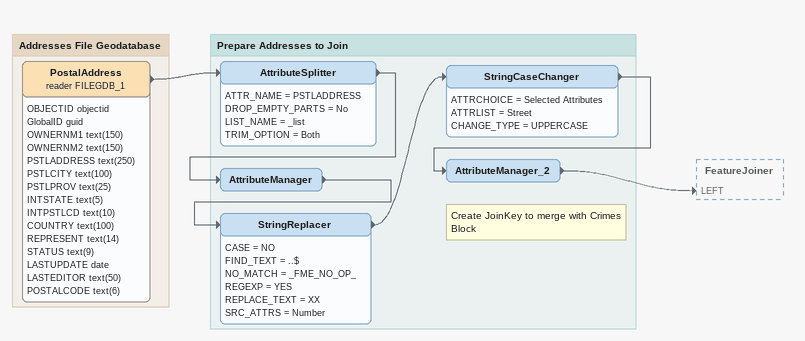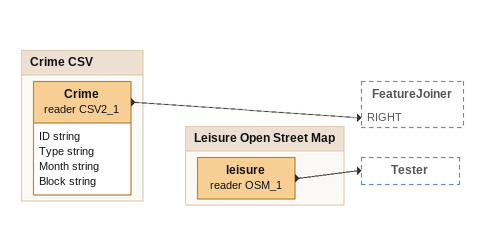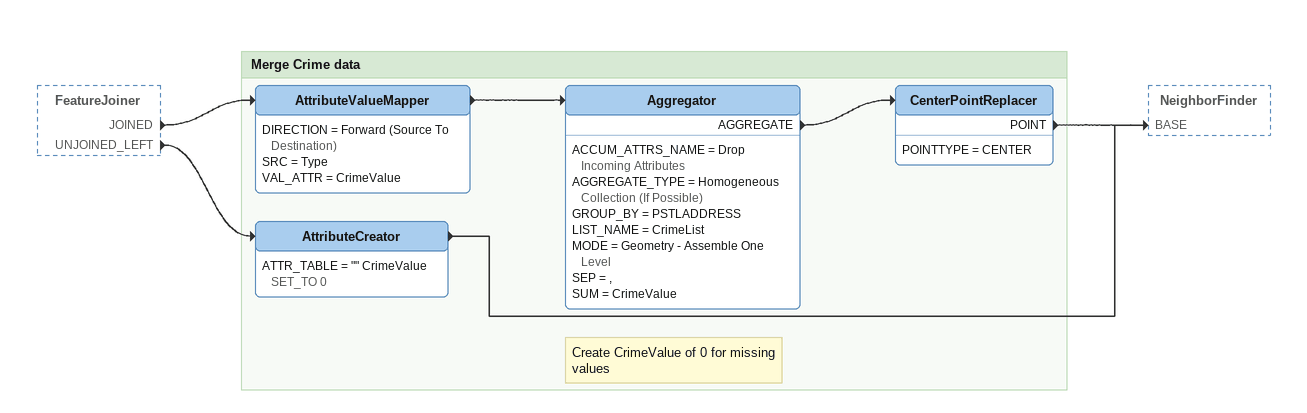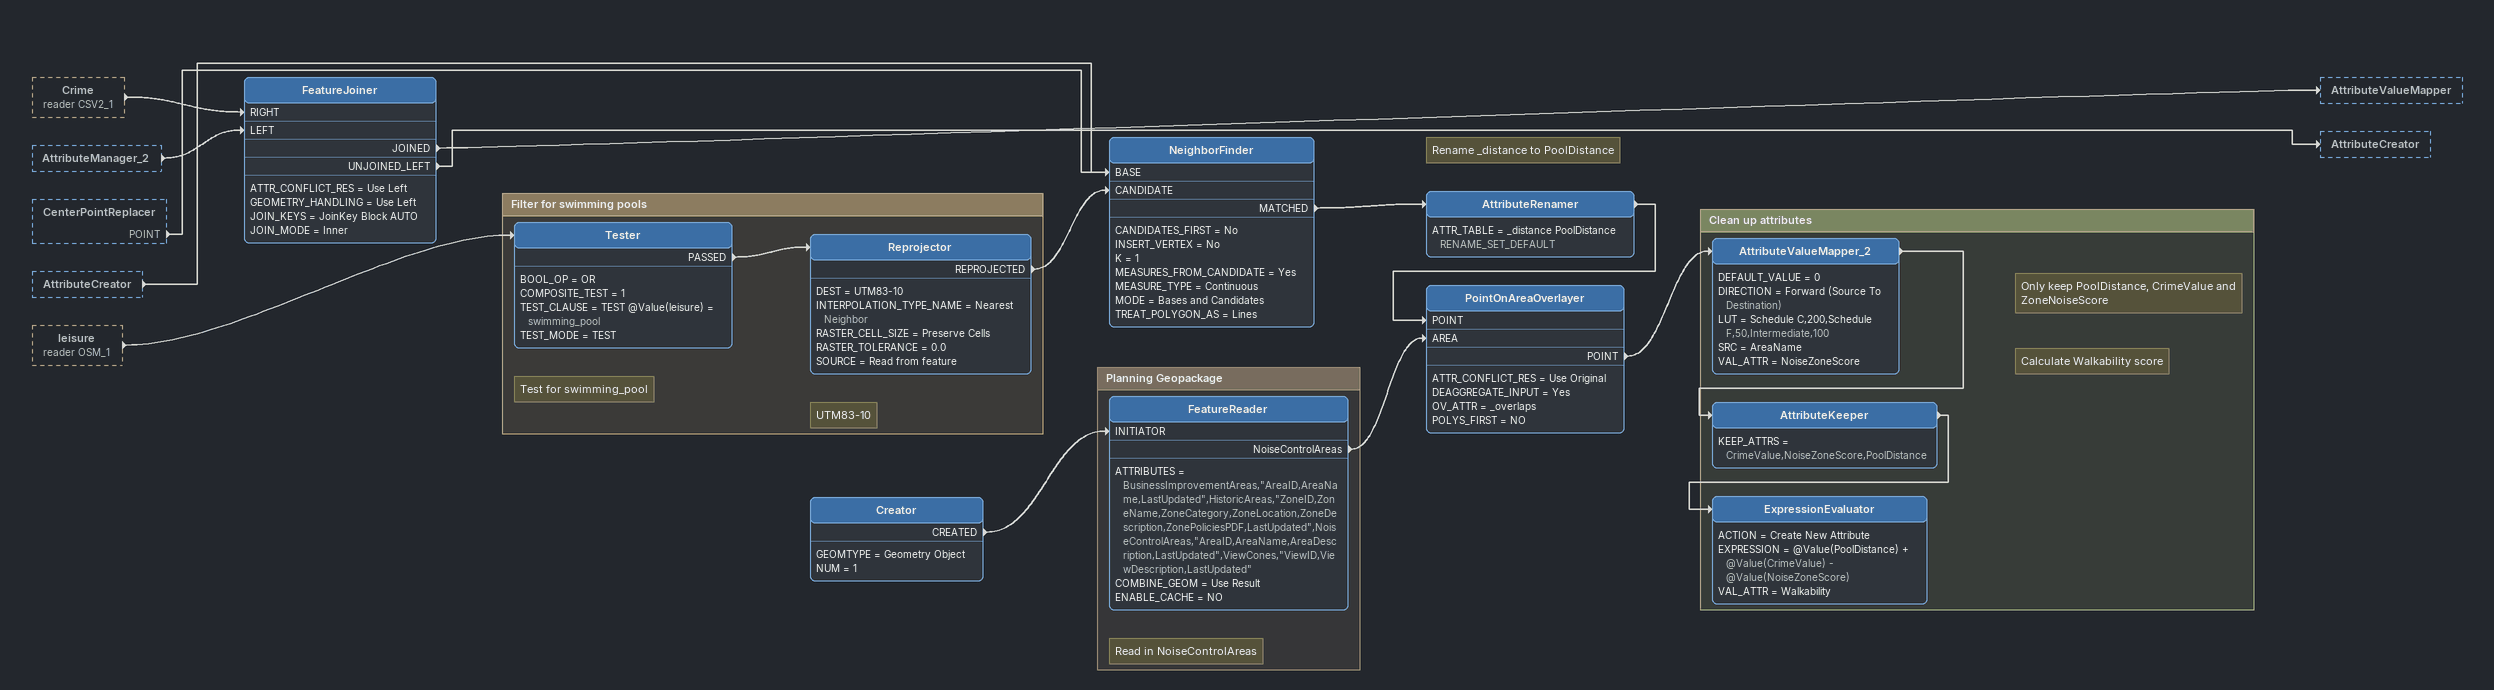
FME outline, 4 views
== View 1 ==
Bookmark: Addresses File Geodatabase
PostalAddress (reader FILEGDB_1)
    attributes: OBJECTID objectid, GlobalID guid, OWNERNM1 text(150), OWNERNM2 text(150), PSTLADDRESS text(250), PSTLCITY text(100), PSTLPROV text(25), INTSTATE text(5), INTPSTLCD text(10), COUNTRY text(100), REPRESENT text(14), STATUS text(9), LASTUPDATE date, LASTEDITOR text(50), POSTALCODE text(6)
    -> AttributeSplitter

Bookmark: Prepare Addresses to Join
AttributeSplitter
    ATTR_NAME = PSTLADDRESS
    DROP_EMPTY_PARTS = No
    LIST_NAME = _list
    TRIM_OPTION = Both
    -> AttributeManager
AttributeManager
    -> StringReplacer
StringReplacer
    CASE = NO
    FIND_TEXT = ..$
    NO_MATCH = _FME_NO_OP_
    REGEXP = YES
    REPLACE_TEXT = XX
    SRC_ATTRS = Number
    -> StringCaseChanger
StringCaseChanger
    ATTRCHOICE = Selected Attributes
    ATTRLIST = Street
    CHANGE_TYPE = UPPERCASE
    -> AttributeManager_2
Note: Create JoinKey to merge with Crimes Block
AttributeManager_2
    -> FeatureJoiner [LEFT]

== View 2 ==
Bookmark: Crime CSV
Crime (reader CSV2_1)
    attributes: ID string, Type string, Month string, Block string
    -> FeatureJoiner [RIGHT]

Bookmark: Leisure Open Street Map
leisure (reader OSM_1)
    -> Tester

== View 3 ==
FeatureJoiner [outside]
    JOINED -> AttributeValueMapper
    UNJOINED_LEFT -> AttributeCreator

Bookmark: Merge Crime data
AttributeValueMapper
    DIRECTION = Forward (Source To Destination)
    SRC = Type
    VAL_ATTR = CrimeValue
    -> Aggregator
Aggregator
    ACCUM_ATTRS_NAME = Drop Incoming Attributes
    AGGREGATE_TYPE = Homogeneous Collection (If Possible)
    GROUP_BY = PSTLADDRESS
    LIST_NAME = CrimeList
    MODE = Geometry - Assemble One Level
    SEP = ,
    SUM = CrimeValue
    AGGREGATE -> CenterPointReplacer
CenterPointReplacer
    POINTTYPE = CENTER
    POINT -> NeighborFinder [BASE]
Note: Create CrimeValue of 0 for missing values
AttributeCreator
    ATTR_TABLE = "" CrimeValue SET_TO 0
    -> NeighborFinder [BASE]

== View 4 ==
Crime (reader CSV2_1) [outside]
    -> FeatureJoiner [RIGHT]
AttributeManager_2 [outside]
    -> FeatureJoiner [LEFT]
CenterPointReplacer [outside]
    POINT -> NeighborFinder [BASE]
AttributeCreator [outside]
    -> NeighborFinder [BASE]
leisure (reader OSM_1) [outside]
    -> Tester
FeatureJoiner
    ATTR_CONFLICT_RES = Use Left
    GEOMETRY_HANDLING = Use Left
    JOIN_KEYS = JoinKey Block AUTO
    JOIN_MODE = Inner
    JOINED -> AttributeValueMapper
    UNJOINED_LEFT -> AttributeCreator
NeighborFinder
    CANDIDATES_FIRST = No
    INSERT_VERTEX = No
    K = 1
    MEASURES_FROM_CANDIDATE = Yes
    MEASURE_TYPE = Continuous
    MODE = Bases and Candidates
    TREAT_POLYGON_AS = Lines
    MATCHED -> AttributeRenamer
Note: Rename _distance to PoolDistance
AttributeRenamer
    ATTR_TABLE = _distance PoolDistance RENAME_SET_DEFAULT
    -> PointOnAreaOverlayer [POINT]
Creator
    GEOMTYPE = Geometry Object
    NUM = 1
    CREATED -> FeatureReader [INITIATOR]
PointOnAreaOverlayer
    ATTR_CONFLICT_RES = Use Original
    DEAGGREGATE_INPUT = Yes
    OV_ATTR = _overlaps
    POLYS_FIRST = NO
    POINT -> AttributeValueMapper_2

Bookmark: Filter for swimming pools
Note: Test for swimming_pool
Tester
    BOOL_OP = OR
    COMPOSITE_TEST = 1
    TEST_CLAUSE = TEST @Value(leisure) = swimming_pool
    TEST_MODE = TEST
    PASSED -> Reprojector
Note: UTM83-10
Reprojector
    DEST = UTM83-10
    INTERPOLATION_TYPE_NAME = Nearest Neighbor
    RASTER_CELL_SIZE = Preserve Cells
    RASTER_TOLERANCE = 0.0
    SOURCE = Read from feature
    REPROJECTED -> NeighborFinder [CANDIDATE]

Bookmark: Planning Geopackage
Note: Read in NoiseControlAreas
FeatureReader
    ATTRIBUTES = BusinessImprovementAreas,"AreaID,AreaName,LastUpdated",HistoricAreas,"ZoneID,ZoneName,ZoneCategory,ZoneLocation,ZoneDescription,ZonePoliciesPDF,LastUpdated",NoiseControlAreas,"AreaID,AreaName,AreaDescription,LastUpdated",ViewCones,"ViewID,ViewDescription,LastUpdated"
    COMBINE_GEOM = Use Result
    ENABLE_CACHE = NO
    NoiseControlAreas -> PointOnAreaOverlayer [AREA]

Bookmark: Clean up attributes
AttributeValueMapper_2
    DEFAULT_VALUE = 0
    DIRECTION = Forward (Source To Destination)
    LUT = Schedule C,200,Schedule F,50,Intermediate,100
    SRC = AreaName
    VAL_ATTR = NoiseZoneScore
    -> AttributeKeeper
Note: Only keep PoolDistance, CrimeValue and ZoneNoiseScore
AttributeKeeper
    KEEP_ATTRS = CrimeValue,NoiseZoneScore,PoolDistance
    -> ExpressionEvaluator
Note: Calculate Walkability score
ExpressionEvaluator
    ACTION = Create New Attribute
    EXPRESSION = @Value(PoolDistance) + @Value(CrimeValue) - @Value(NoiseZoneScore)
    VAL_ATTR = Walkability
